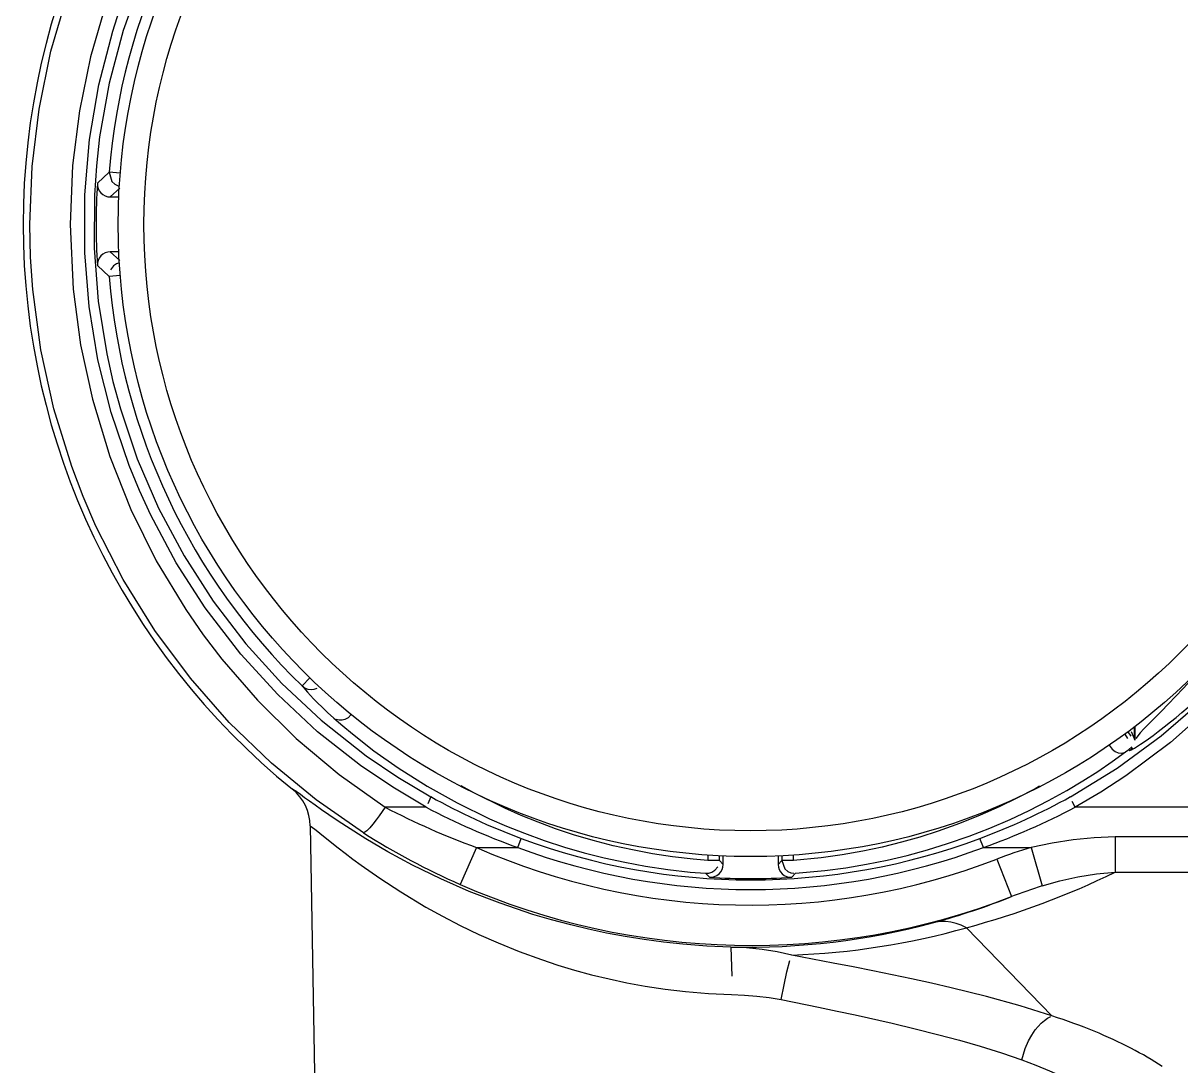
# Model space of a CAD drawing. Header units: millimetres. Extents: x 441156 to 441876, y 4514765 to 4515211.
# Drawn here: x 441489.4888 to 441489.6682, y 4515045.8204 to 4515045.9821 of the extents above; entities that cross this region are included whole.
import ezdxf

# ---------------------------------------------------------------- set-up
doc = ezdxf.new("R2010")
doc.units = ezdxf.units.MM
doc.layers.add('Terminale_sfiato', color=7, linetype='Continuous')

msp = doc.modelspace()

# ---------------------------------------------------------------- linework, layer by layer
at = {"layer": 'Terminale_sfiato', "color": 254, "linetype": 'Continuous'}
for p, q in [((441489.5020832781, 4515045.958948064), (441489.5002884796, 4515045.957244233)), ((441489.503822694, 4515045.958806627), (441489.5020832781, 4515045.958948064)), ((441489.5022842138, 4515045.955118734), (441489.5037429634, 4515045.956478356)), ((441489.5022842138, 4515045.955118734), (441489.5035927126, 4515045.955118734)), ((441489.5037429634, 4515045.945250079), (441489.5022842138, 4515045.946609701)), ((441489.5035927126, 4515045.946609701), (441489.5022842138, 4515045.946609701)), ((441489.5002884796, 4515045.944484202), (441489.5020832781, 4515045.942780372)), ((441489.503822694, 4515045.942921808), (441489.5020832781, 4515045.942780372)), ((441489.5332206546, 4515045.880565657), (441489.5320047494, 4515045.8793138)), ((441489.6609591098, 4515045.871099398), (441489.6609591098, 4515045.872962664)), ((441489.6610587682, 4515045.87303883), (441489.6610587682, 4515045.870929617)), ((441489.6610587682, 4515045.870929617), (441489.6609591098, 4515045.871099398)), ((441489.6596083868, 4515045.869088801), (441489.6601279265, 4515045.869445514)), ((441489.6601279265, 4515045.869445514), (441489.6602273002, 4515045.869277334)), ((441489.5512051327, 4515045.860531724), (441489.5448630988, 4515045.860531724)), ((441489.7795003175, 4515045.860531724), (441489.6517955023, 4515045.860531724)), ((441489.5332714806, 4515045.857619256), (441489.5340003175, 4515045.815864217)), ((441489.6922559945, 4515045.855909231), (441489.6579998803, 4515045.855909231)), ((441489.6579998803, 4515045.855909231), (441489.6579998803, 4515045.850455188)), ((441489.5590091589, 4515045.854273122), (441489.5564925811, 4515045.848552425)), ((441489.5590091589, 4515045.854273122), (441489.5654338136, 4515045.854273122)), ((441489.5654338136, 4515045.854273122), (441489.5659584394, 4515045.855678142)), ((441489.6375668214, 4515045.854273122), (441489.6370421957, 4515045.855678142)), ((441489.6375668214, 4515045.854273122), (441489.6449543486, 4515045.854273122)), ((441489.6449543486, 4515045.854273122), (441489.6466691243, 4515045.848314199)), ((441489.5948603352, 4515045.853089422), (441489.5948603352, 4515045.852270451)), ((441489.5966632903, 4515045.852270451), (441489.5948603352, 4515045.852270451)), ((441489.5966632903, 4515045.852270451), (441489.5966632903, 4515045.852983662)), ((441489.5972458005, 4515045.851648114), (441489.5966632903, 4515045.852270451)), ((441489.5972458005, 4515045.851648114), (441489.5972458005, 4515045.852956613)), ((441489.6057548344, 4515045.852956613), (441489.6057548344, 4515045.851648114)), ((441489.6063373446, 4515045.852270451), (441489.6057548344, 4515045.851648114)), ((441489.6063373446, 4515045.852983662), (441489.6063373446, 4515045.852270451)), ((441489.6081402998, 4515045.852270451), (441489.6063373446, 4515045.852270451)), ((441489.6081402998, 4515045.852270451), (441489.6081402998, 4515045.853089422)), ((441489.6396610413, 4515045.852481813), (441489.641921145, 4515045.846655025)), ((441489.6579998803, 4515045.850455188), (441489.6922559945, 4515045.850455188)), ((441489.5945252636, 4515045.850275546), (441489.5951203015, 4515045.84965238)), ((441489.6078803334, 4515045.84965238), (441489.6084753714, 4515045.850275546)), ((441489.6481997188, 4515045.828174403), (441489.6349467455, 4515045.841844967))]:
    msp.add_line(p, q, dxfattribs=at)
for points in [[(441489.5071055547, 4515045.98885474, 0), (441489.5042749209, 4515045.980917006, 0), (441489.502111052, 4515045.972762185, 0), (441489.5006316671, 4515045.964447819, 0), (441489.5001235976, 4515045.959929639, 0), (441489.4998185008, 4515045.955392188, 0), (441489.4997840939, 4515045.947185392, 0), (441489.5004203713, 4515045.938946855, 0), (441489.5017189918, 4515045.930820162, 0), (441489.5026860908, 4515045.926512546, 0), (441489.5038390505, 4515045.922253309, 0), (441489.5064507392, 4515045.914535795, 0), (441489.5097666204, 4515045.906864014, 0), (441489.5137030072, 4515045.899486015, 0), (441489.5182182689, 4515045.892474463, 0), (441489.5232866429, 4515045.885868877, 0), (441489.5288760889, 4515045.879703187, 0), (441489.5349506071, 4515045.874015753, 0), (441489.5419412133, 4515045.868502336, 0), (441489.5468450078, 4515045.86518384, 0), (441489.551936644, 4515045.862153931, 0)], [(441489.651063991, 4515045.862153931, 0), (441489.6582904953, 4515045.866577461, 0), (441489.6651184475, 4515045.871582145, 0), (441489.6715036042, 4515045.877134232, 0), (441489.6747301676, 4515045.880323958, 0), (441489.6778114525, 4515045.883654631, 0), (441489.6831497673, 4515045.890221962, 0), (441489.6879260184, 4515045.897215994, 0), (441489.6921066037, 4515045.904591339, 0), (441489.6940931555, 4515045.90868865, 0), (441489.6958950803, 4515045.912873696, 0), (441489.6987257141, 4515045.92081143, 0), (441489.7008895829, 4515045.92896625, 0), (441489.7023689679, 4515045.937280617, 0), (441489.7028770374, 4515045.941798797, 0), (441489.7031821342, 4515045.946336247, 0), (441489.7032165412, 4515045.954543044, 0), (441489.7025802637, 4515045.96278158, 0), (441489.7012816431, 4515045.970908273, 0), (441489.7003145443, 4515045.97521589, 0), (441489.6991615845, 4515045.979475127, 0), (441489.6965498957, 4515045.98719264, 0)], [(441489.6978697784, 4515045.988060839, 0), (441489.7006008635, 4515045.979997703, 0), (441489.7026240121, 4515045.971901214, 0), (441489.7039965446, 4515045.963604138, 0), (441489.7046903212, 4515045.955247073, 0), (441489.7047829859, 4515045.9507502, 0), (441489.7046804209, 4515045.946253554, 0), (441489.7039408836, 4515045.937683011, 0), (441489.702493643, 4515045.929208318, 0), (441489.7003505844, 4515045.92089023, 0), (441489.6989151326, 4515045.916499456, 0), (441489.6972863979, 4515045.912179729, 0), (441489.6937297723, 4515045.904312812, 0), (441489.6895349814, 4515045.896778341, 0), (441489.6847322964, 4515045.889626358, 0), (441489.6819146662, 4515045.885961053, 0), (441489.6789369431, 4515045.882426293, 0), (441489.6729884142, 4515045.876218099, 0), (441489.6665439553, 4515045.870525548, 0), (441489.6596451491, 4515045.865386434, 0), (441489.6557755687, 4515045.862871989, 0), (441489.6517955023, 4515045.860531724, 0)], [(441489.5415084865, 4515045.856562451, 0), (441489.5341768569, 4515045.861660349, 0), (441489.5272788457, 4515045.867323571, 0), (441489.520716172, 4515045.873666091, 0), (441489.5146912748, 4515045.880523206, 0), (441489.5091884878, 4515045.887934413, 0), (441489.5042808982, 4515045.895836001, 0), (441489.5000561627, 4515045.904097989, 0), (441489.4980755657, 4515045.908668566, 0), (441489.4962992762, 4515045.913325612, 0), (441489.4935272905, 4515045.922280609, 0), (441489.4915130034, 4515045.931445383, 0), (441489.4902729982, 4515045.940753627, 0), (441489.4899298957, 4515045.94580347, 0), (441489.4898153475, 4515045.950864218, 0), (441489.4901755566, 4515045.959828126, 0), (441489.4912508664, 4515045.968731537, 0), (441489.4930878705, 4515045.977726707, 0), (441489.4956521711, 4515045.986533481, 0)], [(441489.5015746955, 4515045.985030845, 0), (441489.4992125642, 4515045.97683394, 0), (441489.4974993444, 4515045.968468538, 0), (441489.4964484131, 4515045.959987841, 0), (441489.4960651096, 4515045.950864218, 0), (441489.4960741983, 4515045.94945806, 0), (441489.4965284832, 4515045.940834725, 0), (441489.4976749861, 4515045.932220898, 0), (441489.4994973346, 4515045.923761317, 0), (441489.5021855272, 4515045.914906975, 0), (441489.505463788, 4515045.906663961, 0), (441489.5094024168, 4515045.898728079, 0), (441489.5139748077, 4515045.891151892, 0), (441489.5166766292, 4515045.887256083, 0), (441489.5195470363, 4515045.883485249, 0), (441489.5250639009, 4515045.877098434, 0), (441489.5310677085, 4515045.871169308, 0), (441489.537720307, 4515045.865585202, 0), (441489.5448630988, 4515045.860531724, 0)], [(441489.5512051327, 4515045.860531724, 0), (441489.5460380253, 4515045.863617444, 0), (441489.541062379, 4515045.866996496, 0), (441489.5344122532, 4515045.872229386, 0), (441489.5282150539, 4515045.877987306, 0), (441489.5225084467, 4515045.884232382, 0), (441489.516990248, 4515045.891407517, 0), (441489.5124800741, 4515045.898421942, 0), (441489.5085450201, 4515045.905783752, 0), (441489.5067804854, 4515045.90963102, 0), (441489.5051866089, 4515045.913516492, 0), (441489.5023997715, 4515045.921730733, 0), (441489.5003713717, 4515045.929855501, 0), (441489.4990040904, 4515045.938124297, 0), (441489.4983103137, 4515045.946481363, 0), (441489.4982176491, 4515045.950978235, 0), (441489.4983202141, 4515045.955474881, 0), (441489.4990597514, 4515045.964045424, 0), (441489.500506992, 4515045.972520118, 0), (441489.5026500506, 4515045.980838206, 0), (441489.5040855024, 4515045.985228979, 0)], [(441489.5020832781, 4515045.958948064, 0), (441489.5020788594, 4515045.958878405, 0), (441489.5020768743, 4515045.958808635, 0), (441489.5020773254, 4515045.958738838, 0), (441489.5020802121, 4515045.958669098, 0), (441489.5020855307, 4515045.9585995, 0), (441489.502093275, 4515045.958530129, 0), (441489.5021034353, 4515045.95846107, 0), (441489.5021159995, 4515045.958392408, 0), (441489.502130952, 4515045.958324224, 0), (441489.5021482749, 4515045.958256603, 0), (441489.5021679467, 4515045.958189627, 0), (441489.5021899438, 4515045.958123378, 0), (441489.5022142392, 4515045.958057936, 0), (441489.5022408033, 4515045.957993382, 0), (441489.5022696039, 4515045.957929792, 0), (441489.5023006057, 4515045.957867246, 0), (441489.5023337711, 4515045.957805819, 0), (441489.5023690596, 4515045.957745587, 0), (441489.5024064282, 4515045.957686622, 0), (441489.5024458314, 4515045.957628996, 0), (441489.5024872212, 4515045.957572781, 0), (441489.5025305471, 4515045.957518042, 0), (441489.5025757565, 4515045.95746485, 0), (441489.5026227941, 4515045.957413266, 0), (441489.5026716028, 4515045.957363355, 0), (441489.5027221229, 4515045.957315178, 0), (441489.502774293, 4515045.957268792, 0), (441489.5028280495, 4515045.957224254, 0), (441489.502883327, 4515045.95718162, 0), (441489.502940058, 4515045.95714094, 0), (441489.5029981735, 4515045.957102265, 0), (441489.5030576026, 4515045.957065641, 0), (441489.503118273, 4515045.957031112, 0), (441489.5031801107, 4515045.956998723, 0), (441489.5032430403, 4515045.95696851, 0), (441489.5033069853, 4515045.956940511, 0), (441489.5033718677, 4515045.956914762, 0), (441489.5034376084, 4515045.956891292, 0), (441489.5035041274, 4515045.95687013, 0), (441489.5035713437, 4515045.956851303, 0), (441489.5036391753, 4515045.956834832, 0), (441489.5036818115, 4515045.956825752, 0)], [(441489.5036818115, 4515045.944902684, 0), (441489.5036136375, 4515045.944887696, 0), (441489.5035460274, 4515045.944870338, 0), (441489.5034790634, 4515045.944850631, 0), (441489.5034128272, 4515045.9448286, 0), (441489.5033473994, 4515045.94480427, 0), (441489.5032828598, 4515045.944777672, 0), (441489.503219287, 4515045.944748838, 0), (441489.5031567584, 4515045.944717804, 0), (441489.5030953503, 4515045.944684606, 0), (441489.5030351375, 4515045.944649286, 0), (441489.5029761932, 4515045.944611886, 0), (441489.5029185894, 4515045.944572452, 0), (441489.5028623962, 4515045.944531033, 0), (441489.502807682, 4515045.944487677, 0), (441489.5027545136, 4515045.94444244, 0), (441489.5027029557, 4515045.944395375, 0), (441489.5026530711, 4515045.944346539, 0), (441489.5026049207, 4515045.944295993, 0), (441489.502558563, 4515045.944243797, 0), (441489.5025140545, 4515045.944190017, 0), (441489.5024714495, 4515045.944134716, 0), (441489.5024307999, 4515045.944077962, 0), (441489.5023921552, 4515045.944019825, 0), (441489.5023555625, 4515045.943960376, 0), (441489.5023210663, 4515045.943899686, 0), (441489.5022887088, 4515045.943837831, 0), (441489.5022585292, 4515045.943774884, 0), (441489.5022305645, 4515045.943710923, 0), (441489.5022048486, 4515045.943646026, 0), (441489.5021814129, 4515045.943580271, 0), (441489.5021602859, 4515045.943513739, 0), (441489.5021414935, 4515045.943446511, 0), (441489.5021250584, 4515045.94337867, 0), (441489.5021110007, 4515045.943310296, 0), (441489.5020993376, 4515045.943241475, 0), (441489.5020900831, 4515045.943172289, 0), (441489.5020832487, 4515045.943102824, 0), (441489.5020788427, 4515045.943033163, 0), (441489.5020768704, 4515045.942963391, 0), (441489.5020773342, 4515045.942893594, 0), (441489.5020802335, 4515045.942823855, 0), (441489.5020832781, 4515045.942780372, 0)], [(441489.6710572452, 4515045.881694394, 0), (441489.6704058342, 4515045.880959746, 0), (441489.6697688735, 4515045.880253305, 0), (441489.6685343008, 4515045.878915027, 0), (441489.6673489371, 4515045.877664329, 0), (441489.666242029, 4515045.876521721, 0), (441489.6651058699, 4515045.875368009, 0), (441489.664091325, 4515045.874346511, 0), (441489.6631976864, 4515045.873443971, 0), (441489.6624477225, 4515045.872672034, 0), (441489.6618783156, 4515045.87206122, 0), (441489.6614509826, 4515045.871565511, 0), (441489.6611718138, 4515045.871183947, 0), (441489.6610587682, 4515045.870929617, 0)], [(441489.5320047494, 4515045.8793138, 0), (441489.532330327, 4515045.878908381, 0), (441489.5328244573, 4515045.878347239, 0), (441489.5332565762, 4515045.877881602, 0), (441489.5337758093, 4515045.877341921, 0), (441489.5343918493, 4515045.876722638, 0), (441489.5351001705, 4515045.876033303, 0), (441489.5359567715, 4515045.875226903, 0), (441489.536937287, 4515045.87433579, 0)], [(441489.5320047494, 4515045.8793138, 0), (441489.5320554769, 4515045.879266406, 0), (441489.53210784, 4515045.879220819, 0), (441489.5321617749, 4515045.879177093, 0), (441489.5322172161, 4515045.87913528, 0), (441489.5322740958, 4515045.879095432, 0), (441489.5323323448, 4515045.879057598, 0), (441489.5323918922, 4515045.879021824, 0), (441489.5324526653, 4515045.878988154, 0), (441489.5325145902, 4515045.878956628, 0), (441489.5325775914, 4515045.878927285, 0), (441489.5326415921, 4515045.87890016, 0), (441489.5327065145, 4515045.878875286, 0), (441489.5327722792, 4515045.878852695, 0), (441489.5328388063, 4515045.878832414, 0), (441489.5329060147, 4515045.878814466, 0), (441489.5329738225, 4515045.878798874, 0), (441489.5330421471, 4515045.878785658, 0), (441489.5331109053, 4515045.878774832, 0), (441489.5331800132, 4515045.878766411, 0), (441489.5332493868, 4515045.878760404, 0), (441489.5333189413, 4515045.878756819, 0), (441489.5333885922, 4515045.878755661, 0), (441489.5334582546, 4515045.87875693, 0), (441489.5335278435, 4515045.878760626, 0), (441489.5335972743, 4515045.878766742, 0), (441489.5336664623, 4515045.878775273, 0), (441489.5337353232, 4515045.878786208, 0), (441489.5338037731, 4515045.878799533, 0), (441489.5338717286, 4515045.878815233, 0), (441489.533939107, 4515045.878833286, 0), (441489.5340058261, 4515045.878853674, 0), (441489.5340718047, 4515045.87887637, 0), (441489.5341369623, 4515045.878901347, 0), (441489.5342012197, 4515045.878928573, 0), (441489.5342644984, 4515045.878958017, 0), (441489.5343267214, 4515045.878989642, 0), (441489.534387813, 4515045.879023409, 0), (441489.5344476986, 4515045.879059277, 0), (441489.5345063053, 4515045.879097204, 0), (441489.5345635617, 4515045.879137142, 0), (441489.5346193981, 4515045.879179043, 0), (441489.5346509925, 4515045.879204133, 0)], [(441489.6604379174, 4515045.869348909, 0), (441489.6604458163, 4515045.869352963, 0), (441489.6606860327, 4515045.869486084, 0), (441489.6610023793, 4515045.869676921, 0), (441489.6614219644, 4515045.869943829, 0), (441489.661925444, 4515045.87027732, 0), (441489.6624995085, 4515045.870670471, 0), (441489.6631499586, 4515045.871129608, 0), (441489.6638804281, 4515045.87166042, 0), (441489.6646705743, 4515045.872251296, 0), (441489.6655835834, 4515045.872954629, 0), (441489.6665684434, 4515045.873737445, 0), (441489.6674343737, 4515045.874446262, 0), (441489.6683434593, 4515045.875211174, 0), (441489.6692928211, 4515045.876032998, 0), (441489.6702786754, 4515045.876911785, 0), (441489.6713544345, 4515045.877901048, 0), (441489.6724618181, 4515045.878953513, 0)], [(441489.5396200888, 4515045.874871868, 0), (441489.5395771237, 4515045.874816917, 0), (441489.5395325134, 4515045.874763242, 0), (441489.5394863121, 4515045.874710909, 0), (441489.5394385763, 4515045.874659982, 0), (441489.5393893641, 4515045.87461052, 0), (441489.5393387353, 4515045.874562587, 0), (441489.5392867518, 4515045.874516239, 0), (441489.5392334768, 4515045.874471534, 0), (441489.5391789753, 4515045.874428526, 0), (441489.5391233136, 4515045.874387266, 0), (441489.5390665596, 4515045.874347806, 0), (441489.5390087824, 4515045.874310194, 0), (441489.5389500523, 4515045.874274475, 0), (441489.5388904411, 4515045.874240693, 0), (441489.5388300212, 4515045.874208888, 0), (441489.5387688663, 4515045.874179101, 0), (441489.538707051, 4515045.874151367, 0), (441489.5386446504, 4515045.874125719, 0), (441489.5385817407, 4515045.874102189, 0), (441489.5385183985, 4515045.874080807, 0), (441489.5384547009, 4515045.874061598, 0), (441489.5383907256, 4515045.874044583, 0), (441489.5383265505, 4515045.874029786, 0), (441489.5382622538, 4515045.874017225, 0), (441489.5381979138, 4515045.874006914, 0), (441489.5381336091, 4515045.873998865, 0), (441489.5380694176, 4515045.873993089, 0), (441489.538005418, 4515045.873989592, 0), (441489.5379416879, 4515045.873988381, 0), (441489.5378783052, 4515045.873989454, 0), (441489.5378153469, 4515045.873992811, 0), (441489.5377528899, 4515045.873998448, 0), (441489.5376910102, 4515045.874006358, 0), (441489.5376297832, 4515045.874016532, 0), (441489.5375692835, 4515045.874028957, 0), (441489.5375095848, 4515045.874043618, 0), (441489.5374507599, 4515045.874060498, 0), (441489.5373928804, 4515045.874079574, 0), (441489.5373360168, 4515045.874100825, 0), (441489.5372802383, 4515045.874124224, 0), (441489.5372256131, 4515045.874149743, 0), (441489.5371722077, 4515045.874177352, 0), (441489.537120087, 4515045.874207015, 0), (441489.5370693145, 4515045.874238697, 0), (441489.5370199523, 4515045.87427236, 0), (441489.5369720602, 4515045.874307962, 0), (441489.536937287, 4515045.87433579, 0)], [(441489.536937287, 4515045.87433579, 0), (441489.538315549, 4515045.87313092, 0), (441489.539810017, 4515045.871879337, 0), (441489.5431339273, 4515045.869280793, 0), (441489.5431616485, 4515045.869260124, 0), (441489.546887972, 4515045.866620472, 0), (441489.551387082, 4515045.863771455, 0), (441489.5560177952, 4515045.861184885, 0), (441489.5610421381, 4515045.858737292, 0), (441489.5636971096, 4515045.857584006, 0), (441489.5664435189, 4515045.856487457, 0), (441489.5695107816, 4515045.855374513, 0), (441489.5726760405, 4515045.854344973, 0), (441489.5757047958, 4515045.853469436, 0), (441489.578807551, 4515045.852680239, 0), (441489.5819998175, 4515045.851979348, 0), (441489.5852092578, 4515045.851385696, 0), (441489.5886483631, 4515045.850870833, 0), (441489.5921329824, 4515045.850474838, 0), (441489.5945252636, 4515045.850275546, 0)], [(441489.65995454, 4515045.872206072, 0), (441489.6600008525, 4515045.872154425, 0), (441489.6600458963, 4515045.872101455, 0), (441489.6600896164, 4515045.872047226, 0), (441489.6601319595, 4515045.871991805, 0), (441489.660172874, 4515045.871935258, 0), (441489.6602123101, 4515045.871877655, 0), (441489.6602502197, 4515045.871819066, 0), (441489.6602865568, 4515045.871759562, 0), (441489.6603212769, 4515045.871699216, 0), (441489.6603543377, 4515045.871638102, 0), (441489.6603856991, 4515045.871576292, 0), (441489.6604153228, 4515045.871513864, 0), (441489.6604431726, 4515045.871450894, 0), (441489.6604692147, 4515045.871387457, 0), (441489.6604934174, 4515045.87132363, 0), (441489.6605157511, 4515045.871259494, 0), (441489.6605361887, 4515045.871195124, 0), (441489.6605547052, 4515045.8711306, 0), (441489.6605712781, 4515045.871065998, 0), (441489.6605858871, 4515045.871001401, 0), (441489.6605985146, 4515045.870936885, 0), (441489.6606091451, 4515045.870872529, 0), (441489.6606177657, 4515045.870808411, 0), (441489.6606243657, 4515045.87074461, 0), (441489.6606289374, 4515045.870681204, 0), (441489.6606314749, 4515045.870618269, 0), (441489.6606319753, 4515045.870555882, 0), (441489.660630438, 4515045.87049412, 0), (441489.6606268648, 4515045.870433057, 0), (441489.6606212599, 4515045.870372768, 0), (441489.6606136305, 4515045.870313326, 0), (441489.6606039856, 4515045.870254803, 0), (441489.6605923371, 4515045.870197273, 0), (441489.6605786991, 4515045.870140803, 0), (441489.6605630882, 4515045.870085464, 0), (441489.6605455236, 4515045.870031321, 0), (441489.6605260264, 4515045.869978443, 0), (441489.6605046206, 4515045.869926891, 0), (441489.6604813323, 4515045.869876731, 0), (441489.6604561897, 4515045.869828022, 0), (441489.6604292235, 4515045.869780825, 0), (441489.6604004665, 4515045.869735195, 0), (441489.6603699539, 4515045.86969119, 0), (441489.6603377227, 4515045.869648864, 0), (441489.6603038124, 4515045.869608265, 0), (441489.660268264, 4515045.869569447, 0), (441489.660231121, 4515045.869532454, 0), (441489.6601924287, 4515045.869497332, 0), (441489.6601522341, 4515045.869464124, 0), (441489.6601279265, 4515045.869445514, 0)], [(441489.6609591098, 4515045.871099398, 0), (441489.6609566734, 4515045.871161601, 0), (441489.6609518038, 4515045.871223689, 0), (441489.6609445067, 4515045.871285588, 0), (441489.6609347911, 4515045.871347223, 0), (441489.6609226688, 4515045.871408518, 0), (441489.6609081545, 4515045.871469399, 0), (441489.660891266, 4515045.871529791, 0), (441489.6608720239, 4515045.87158962, 0), (441489.6608504516, 4515045.871648815, 0), (441489.6608265752, 4515045.871707302, 0), (441489.6608004241, 4515045.871765009, 0), (441489.66077203, 4515045.871821869, 0), (441489.6607414274, 4515045.87187781, 0), (441489.6607086538, 4515045.871932765, 0), (441489.660673749, 4515045.871986668, 0), (441489.6606367555, 4515045.87203945, 0), (441489.6605977185, 4515045.87209105, 0), (441489.6605566854, 4515045.872141404, 0), (441489.6605137063, 4515045.872190449, 0), (441489.6604688335, 4515045.872238128, 0), (441489.6604221218, 4515045.872284383, 0), (441489.660373628, 4515045.872329155, 0), (441489.6603234111, 4515045.872372391, 0), (441489.6602715324, 4515045.872414038, 0), (441489.6602526496, 4515045.87242849, 0)], [(441489.6570438275, 4515045.870124398, 0), (441489.657077961, 4515045.870063961, 0), (441489.6571137661, 4515045.870004321, 0), (441489.6571511994, 4515045.869945552, 0), (441489.6571902151, 4515045.869887725, 0), (441489.6572307658, 4515045.869830912, 0), (441489.6572728021, 4515045.86977518, 0), (441489.6573162727, 4515045.869720597, 0), (441489.6573611248, 4515045.869667231, 0), (441489.6574073035, 4515045.869615146, 0), (441489.6574547527, 4515045.869564406, 0), (441489.6575034145, 4515045.869515073, 0), (441489.6575532298, 4515045.869467205, 0), (441489.6576041378, 4515045.869420863, 0), (441489.6576560764, 4515045.869376102, 0), (441489.6577089824, 4515045.869332978, 0), (441489.6577627913, 4515045.869291541, 0), (441489.6578174375, 4515045.869251844, 0), (441489.6578728546, 4515045.869213934, 0), (441489.6579289749, 4515045.869177858, 0), (441489.6579857302, 4515045.869143659, 0), (441489.6580430511, 4515045.86911138, 0), (441489.6581008681, 4515045.869081059, 0), (441489.6581591105, 4515045.869052732, 0), (441489.6582177073, 4515045.869026436, 0), (441489.6582765873, 4515045.869002203, 0), (441489.6583356787, 4515045.86898006, 0), (441489.6583949095, 4515045.868960037, 0), (441489.6584542075, 4515045.868942156, 0), (441489.6585135005, 4515045.868926439, 0), (441489.6585727162, 4515045.868912906, 0), (441489.6586317826, 4515045.868901574, 0), (441489.6586906275, 4515045.868892456, 0), (441489.6587491795, 4515045.868885563, 0), (441489.658807367, 4515045.868880903, 0), (441489.6588651192, 4515045.868878484, 0), (441489.6589223658, 4515045.868878306, 0), (441489.658979037, 4515045.868880371, 0), (441489.6590350638, 4515045.868884675, 0), (441489.6590903778, 4515045.868891214, 0), (441489.6591449117, 4515045.86889998, 0), (441489.6591985992, 4515045.868910962, 0), (441489.6592513747, 4515045.868924147, 0), (441489.6593031739, 4515045.868939518, 0), (441489.6593539338, 4515045.868957057, 0), (441489.6594035925, 4515045.868976742, 0), (441489.6594520895, 4515045.86899855, 0), (441489.6594993657, 4515045.869022454, 0), (441489.6595453635, 4515045.869048425, 0), (441489.6595900269, 4515045.869076431, 0), (441489.6596083868, 4515045.869088801, 0)], [(441489.6594668985, 4515045.87184602, 0), (441489.6595127016, 4515045.871793875, 0), (441489.6595572101, 4515045.871740418, 0), (441489.6596003697, 4515045.871685718, 0), (441489.6596421278, 4515045.87162984, 0), (441489.6596824337, 4515045.871572852, 0), (441489.6597212381, 4515045.871514823, 0), (441489.6597584938, 4515045.871455825, 0), (441489.6597941555, 4515045.871395929, 0), (441489.6598281795, 4515045.871335207, 0), (441489.6598605246, 4515045.871273736, 0), (441489.6598911514, 4515045.871211587, 0), (441489.6599200224, 4515045.87114884, 0), (441489.6599471024, 4515045.871085567, 0), (441489.6599723587, 4515045.871021848, 0), (441489.6599957602, 4515045.87095776, 0), (441489.6600172787, 4515045.870893381, 0), (441489.6600368877, 4515045.87082879, 0), (441489.6600545635, 4515045.870764064, 0), (441489.6600702844, 4515045.870699283, 0), (441489.6600840315, 4515045.870634526, 0), (441489.6600957878, 4515045.870569872, 0), (441489.660105539, 4515045.870505399, 0), (441489.6601132734, 4515045.870441187, 0), (441489.6601189814, 4515045.870377312, 0), (441489.6601226561, 4515045.870313855, 0), (441489.6601242931, 4515045.87025089, 0), (441489.6601238903, 4515045.870188496, 0), (441489.6601214483, 4515045.870126748, 0), (441489.66011697, 4515045.870065721, 0), (441489.6601104608, 4515045.870005489, 0), (441489.6601019287, 4515045.869946128, 0), (441489.6600913841, 4515045.869887707, 0), (441489.6600788398, 4515045.869830299, 0), (441489.6600643112, 4515045.869773975, 0), (441489.6600478158, 4515045.8697188, 0), (441489.6600293739, 4515045.869664845, 0), (441489.6600090079, 4515045.869612173, 0), (441489.6599867426, 4515045.86956085, 0), (441489.6599626051, 4515045.869510938, 0), (441489.6599366248, 4515045.869462498, 0), (441489.6599088334, 4515045.869415588, 0), (441489.6598792648, 4515045.869370266, 0), (441489.6598479549, 4515045.869326587, 0), (441489.659814942, 4515045.869284605, 0), (441489.6597802662, 4515045.869244369, 0), (441489.6597439697, 4515045.86920593, 0), (441489.6597060969, 4515045.869169335, 0), (441489.6596666938, 4515045.869134627, 0), (441489.6596258085, 4515045.86910185, 0), (441489.6596083868, 4515045.869088801, 0)], [(441489.6601279265, 4515045.869445514, 0), (441489.6601838585, 4515045.869487287, 0), (441489.6602382988, 4515045.869530985, 0), (441489.6602911809, 4515045.869576558, 0), (441489.6603424405, 4515045.869623946, 0), (441489.6603920151, 4515045.869673096, 0), (441489.6604398442, 4515045.869723944, 0), (441489.6604858697, 4515045.869776431, 0), (441489.6605300354, 4515045.869830491, 0), (441489.6605722876, 4515045.869886059, 0), (441489.6606125748, 4515045.869943068, 0), (441489.6606508478, 4515045.870001448, 0), (441489.66068706, 4515045.870061127, 0), (441489.6607211675, 4515045.870122034, 0), (441489.6607531284, 4515045.870184094, 0), (441489.660782904, 4515045.870247231, 0), (441489.660810458, 4515045.870311367, 0), (441489.6608357567, 4515045.870376427, 0), (441489.6608587695, 4515045.870442329, 0), (441489.6608794681, 4515045.870508994, 0), (441489.6608978275, 4515045.87057634, 0), (441489.6609138252, 4515045.870644285, 0), (441489.6609274418, 4515045.870712747, 0), (441489.6609386606, 4515045.870781642, 0), (441489.660947468, 4515045.870850887, 0), (441489.6609538533, 4515045.870920396, 0), (441489.6609578086, 4515045.870990085, 0), (441489.6609593292, 4515045.87105987, 0), (441489.6609591098, 4515045.871099398, 0)], [(441489.6602273002, 4515045.869277334, 0), (441489.6602832385, 4515045.869319098, 0), (441489.6603376852, 4515045.869362789, 0), (441489.6603905741, 4515045.869408354, 0), (441489.6604418408, 4515045.869455736, 0), (441489.6604914229, 4515045.869504878, 0), (441489.6605392598, 4515045.869555721, 0), (441489.6605852933, 4515045.869608201, 0), (441489.6606294674, 4515045.869662256, 0), (441489.6606717282, 4515045.869717819, 0), (441489.6607120243, 4515045.869774822, 0), (441489.6607503064, 4515045.869833197, 0), (441489.660786528, 4515045.869892873, 0), (441489.660820645, 4515045.869953775, 0), (441489.6608526158, 4515045.870015831, 0), (441489.6608824015, 4515045.870078963, 0), (441489.6609099657, 4515045.870143098, 0), (441489.6609352749, 4515045.870208154, 0), (441489.6609582982, 4515045.870274054, 0), (441489.6609790076, 4515045.870340716, 0), (441489.6609973779, 4515045.870408061, 0), (441489.6610133866, 4515045.870476005, 0), (441489.6610270143, 4515045.870544466, 0), (441489.6610382444, 4515045.870613361, 0), (441489.6610470631, 4515045.870682605, 0), (441489.6610534598, 4515045.870752115, 0), (441489.6610574267, 4515045.870821805, 0), (441489.6610589588, 4515045.870891591, 0), (441489.6610587682, 4515045.870929617, 0)], [(441489.6084753714, 4515045.850275546, 0), (441489.6129927307, 4515045.850701308, 0), (441489.6162558071, 4515045.851140469, 0), (441489.6194729716, 4515045.851682997, 0), (441489.6226591347, 4515045.852329555, 0), (441489.6257346671, 4515045.853058862, 0), (441489.6289092925, 4515045.853922748, 0), (441489.6320012108, 4515045.854875481, 0), (441489.6353529918, 4515045.856036781, 0), (441489.638587406, 4515045.857288755, 0), (441489.6417217233, 4515045.858630617, 0), (441489.644681193, 4515045.860019294, 0), (441489.6476655074, 4515045.861545574, 0), (441489.650502872, 4515045.863120463, 0), (441489.652964156, 4515045.864590304, 0), (441489.6552981102, 4515045.86607842, 0), (441489.657520338, 4515045.867586127, 0), (441489.6596083868, 4515045.869088801, 0)], [(441489.6602273002, 4515045.869277334, 0), (441489.6602920887, 4515045.869282923, 0), (441489.6604379174, 4515045.869348909, 0)], [(441489.5948603352, 4515045.852270451, 0), (441489.5925829843, 4515045.852465885, 0), (441489.5894147939, 4515045.852834109, 0), (441489.5862874215, 4515045.853308511, 0), (441489.5831851386, 4515045.853889882, 0), (441489.5801927073, 4515045.854557105, 0), (441489.5770868869, 4515045.855362711, 0), (441489.5740612625, 4515045.856261051, 0), (441489.5712671532, 4515045.857193341, 0), (441489.5685554277, 4515045.858195347, 0), (441489.5659303628, 4515045.859259867, 0), (441489.5633941716, 4515045.860379911, 0), (441489.5585983273, 4515045.862757604, 0), (441489.5566651506, 4515045.86381764, 0)], [(441489.6462815078, 4515045.863787214, 0), (441489.6455748187, 4515045.863393332, 0), (441489.6428737077, 4515045.861961606, 0), (441489.640026562, 4515045.860574385, 0), (441489.6370890758, 4515045.859267808, 0), (441489.633875591, 4515045.857976822, 0), (441489.6305353378, 4515045.856781278, 0), (441489.6277339687, 4515045.855889522, 0), (441489.6248581663, 4515045.855075776, 0), (441489.6218934175, 4515045.854341974, 0), (441489.6189045909, 4515045.853707627, 0), (441489.6156979378, 4515045.853142364, 0), (441489.6124406294, 4515045.852687969, 0), (441489.6081402998, 4515045.852270451, 0)], [(441489.5984422639, 4515045.838838245, 0), (441489.5947065846, 4515045.839000324, 0), (441489.590999175, 4515045.83928294, 0), (441489.587990495, 4515045.83960235, 0), (441489.5850183566, 4515045.839997596, 0), (441489.5820594573, 4515045.840470762, 0), (441489.5791516607, 4515045.841014006, 0), (441489.5792121982, 4515045.841001897, 0), (441489.5763903755, 4515045.841602831, 0), (441489.5736293388, 4515045.842263654, 0), (441489.570654633, 4515045.843057826, 0), (441489.5677646538, 4515045.843912573, 0), (441489.5626743947, 4515045.845623577, 0), (441489.557907847, 4515045.847472677, 0), (441489.5534797235, 4515045.849415122, 0), (441489.5491212573, 4515045.85154954, 0), (441489.5453013787, 4515045.853611497, 0), (441489.541879026, 4515045.855618374, 0), (441489.5388674997, 4515045.857514164, 0), (441489.5374360624, 4515045.858458798, 0), (441489.5361288949, 4515045.859345905, 0), (441489.5350216228, 4515045.860115241, 0), (441489.5340286146, 4515045.860818435, 0), (441489.5331486271, 4515045.861450928, 0), (441489.5323968349, 4515045.861996621, 0), (441489.5317439126, 4515045.862472058, 0), (441489.531225539, 4515045.862846958, 0)], [(441489.551936644, 4515045.862153931, 0), (441489.5519404699, 4515045.862149706, 0), (441489.5519434, 4515045.862143891, 0), (441489.5519454306, 4515045.862136493, 0), (441489.5519465592, 4515045.862127521, 0), (441489.5519467846, 4515045.862116986, 0), (441489.5519461063, 4515045.862104901, 0), (441489.5519445253, 4515045.862091281, 0), (441489.5519420435, 4515045.862076141, 0), (441489.5519386638, 4515045.862059501, 0), (441489.5519343905, 4515045.862041381, 0), (441489.5519292286, 4515045.862021804, 0), (441489.5519231846, 4515045.862000791, 0), (441489.5519162657, 4515045.861978371, 0), (441489.5519084805, 4515045.861954569, 0), (441489.5518998383, 4515045.861929415, 0), (441489.5518903497, 4515045.861902939, 0), (441489.5518800262, 4515045.861875175, 0), (441489.5518688806, 4515045.861846154, 0), (441489.5518569262, 4515045.861815913, 0), (441489.5518441778, 4515045.861784489, 0), (441489.5518306507, 4515045.86175192, 0), (441489.5518163616, 4515045.861718245, 0), (441489.5518013278, 4515045.861683507, 0), (441489.5517855675, 4515045.861647746, 0), (441489.5517691002, 4515045.861611006, 0), (441489.5517519457, 4515045.861573333, 0), (441489.5517341251, 4515045.861534772, 0), (441489.5517156599, 4515045.861495371, 0), (441489.5516965727, 4515045.861455177, 0), (441489.5516768868, 4515045.861414239, 0), (441489.5516566261, 4515045.861372606, 0), (441489.5516358154, 4515045.861330331, 0), (441489.5516144799, 4515045.861287463, 0), (441489.5515926456, 4515045.861244057, 0), (441489.5515703394, 4515045.861200164, 0), (441489.5515475881, 4515045.861155838, 0), (441489.5515244196, 4515045.861111132, 0), (441489.5515008621, 4515045.861066102, 0), (441489.5514769442, 4515045.861020803, 0), (441489.5514526953, 4515045.860975288, 0), (441489.5514281447, 4515045.860929614, 0), (441489.5514033224, 4515045.860883837, 0), (441489.5513782587, 4515045.860838012, 0), (441489.5513275292, 4515045.860746442, 0), (441489.5513019252, 4515045.860700808, 0), (441489.5512762034, 4515045.860655351, 0), (441489.5512503949, 4515045.860610124, 0), (441489.5512245313, 4515045.860565182, 0), (441489.5512051327, 4515045.860531724, 0)], [(441489.6517955023, 4515045.860531724, 0), (441489.651769618, 4515045.860576415, 0), (441489.6517437653, 4515045.860621434, 0), (441489.6517179756, 4515045.860666724, 0), (441489.6516922803, 4515045.860712231, 0), (441489.6516412983, 4515045.860803674, 0), (441489.6516160736, 4515045.860849499, 0), (441489.6515910675, 4515045.860895316, 0), (441489.6515663105, 4515045.860941073, 0), (441489.6515418327, 4515045.860986712, 0), (441489.651517664, 4515045.861032178, 0), (441489.6514938337, 4515045.861077416, 0), (441489.6514703711, 4515045.86112237, 0), (441489.6514473045, 4515045.861166985, 0), (441489.6514246622, 4515045.861211208, 0), (441489.6514024716, 4515045.861254984, 0), (441489.65138076, 4515045.86129826, 0), (441489.6513595536, 4515045.861340984, 0), (441489.6513388783, 4515045.861383103, 0), (441489.6513187594, 4515045.861424566, 0), (441489.6512992213, 4515045.861465322, 0), (441489.6512802879, 4515045.861505322, 0), (441489.6512619822, 4515045.861544518, 0), (441489.6512443264, 4515045.86158286, 0), (441489.6512273423, 4515045.861620303, 0), (441489.6512110503, 4515045.861656802, 0), (441489.6511954704, 4515045.86169231, 0), (441489.6511806215, 4515045.861726787, 0), (441489.6511665218, 4515045.861760188, 0), (441489.6511531883, 4515045.861792474, 0), (441489.6511406375, 4515045.861823604, 0), (441489.6511288845, 4515045.861853543, 0), (441489.6511179436, 4515045.861882253, 0), (441489.6511078283, 4515045.861909698, 0), (441489.6510985508, 4515045.861935845, 0), (441489.6510901225, 4515045.861960663, 0), (441489.6510825534, 4515045.861984121, 0), (441489.6510758531, 4515045.862006191, 0), (441489.6510700295, 4515045.862026846, 0), (441489.6510650898, 4515045.86204606, 0), (441489.65106104, 4515045.862063811, 0), (441489.651057885, 4515045.862080077, 0), (441489.6510556287, 4515045.862094837, 0), (441489.6510542738, 4515045.862108074, 0), (441489.651053822, 4515045.862119772, 0), (441489.6510542738, 4515045.862129916, 0), (441489.6510556287, 4515045.862138495, 0), (441489.651057885, 4515045.862145497, 0), (441489.65106104, 4515045.862150914, 0), (441489.651063991, 4515045.862153931, 0)], [(441489.5448630988, 4515045.860531724, 0), (441489.5447439784, 4515045.860353816, 0), (441489.5446250032, 4515045.860177714, 0), (441489.5445063181, 4515045.860003632, 0), (441489.5443880676, 4515045.859831781, 0), (441489.5442703959, 4515045.859662372, 0), (441489.5441534463, 4515045.859495611, 0), (441489.5440373613, 4515045.8593317, 0), (441489.5439222824, 4515045.85917084, 0), (441489.5438083497, 4515045.859013227, 0), (441489.543695702, 4515045.858859052, 0), (441489.5435844766, 4515045.858708504, 0), (441489.5434748091, 4515045.858561765, 0), (441489.5433668329, 4515045.858419016, 0), (441489.5432606798, 4515045.858280429, 0), (441489.5431564788, 4515045.858146174, 0), (441489.5430543572, 4515045.858016413, 0), (441489.5429544393, 4515045.857891305, 0), (441489.5428568468, 4515045.857771004, 0), (441489.5427616985, 4515045.857655654, 0), (441489.5426691105, 4515045.857545396, 0), (441489.5425791955, 4515045.857440365, 0), (441489.5424920631, 4515045.857340691, 0), (441489.5424078195, 4515045.857246491, 0), (441489.5423265672, 4515045.857157883, 0), (441489.5422484053, 4515045.857074974, 0), (441489.5421734291, 4515045.856997865, 0), (441489.5421017297, 4515045.856926651, 0), (441489.5420333947, 4515045.856861417, 0), (441489.5419685072, 4515045.856802243, 0), (441489.5419071463, 4515045.856749202, 0), (441489.5418493869, 4515045.856702358, 0), (441489.5417952991, 4515045.856661767, 0), (441489.541744949, 4515045.85662748, 0), (441489.5416983979, 4515045.856599539, 0), (441489.5416557025, 4515045.856577977, 0), (441489.5416169148, 4515045.85656282, 0), (441489.541582082, 4515045.856554088, 0), (441489.5415512467, 4515045.85655179, 0), (441489.5415244464, 4515045.856555929, 0), (441489.5415084865, 4515045.856562451, 0)], [(441489.5332714806, 4515045.857619256, 0), (441489.5333144301, 4515045.857610753, 0), (441489.5334445826, 4515045.857524103, 0), (441489.5336631575, 4515045.857358954, 0), (441489.5339692706, 4515045.857117046, 0), (441489.5344490672, 4515045.856730265, 0), (441489.5350508182, 4515045.856242301, 0), (441489.5357741386, 4515045.855657866, 0), (441489.5365983295, 4515045.854998524, 0), (441489.5375813895, 4515045.85422391, 0), (441489.5386814858, 4515045.853374068, 0), (441489.5398673728, 4515045.852479064, 0), (441489.5411585593, 4515045.851529978, 0), (441489.5440335445, 4515045.849511736, 0), (441489.5472841791, 4515045.847384384, 0), (441489.5511719471, 4515045.845046779, 0), (441489.5537511198, 4515045.843614923, 0), (441489.5564829609, 4515045.842197639, 0), (441489.5593733302, 4515045.840805602, 0), (441489.5623640203, 4515045.839477722, 0), (441489.5656502836, 4515045.83814619, 0), (441489.5690897516, 4515045.836891129, 0), (441489.5716116625, 4515045.836058452, 0), (441489.5742037232, 4515045.835278049, 0), (441489.5768524491, 4515045.834558094, 0), (441489.5795645512, 4515045.833900684, 0), (441489.5823238368, 4515045.833313362, 0), (441489.5851373964, 4515045.832797962, 0), (441489.5882494772, 4515045.832324816, 0), (441489.5914125207, 4515045.831947112, 0), (441489.5949672274, 4515045.831645639, 0), (441489.5985626598, 4515045.831472216, 0)], [(441489.6579998803, 4515045.855909231, 0), (441489.6547384973, 4515045.855797281, 0), (441489.6514771144, 4515045.855476128, 0), (441489.648204558, 4515045.854961696, 0), (441489.6449543486, 4515045.854273122, 0)], [(441489.5945252636, 4515045.850275546, 0), (441489.5945949691, 4515045.850271957, 0), (441489.5946647581, 4515045.850270802, 0), (441489.5947345457, 4515045.850272084, 0), (441489.594804247, 4515045.8502758, 0), (441489.5948737768, 4515045.850281946, 0), (441489.5949430506, 4515045.850290515, 0), (441489.5950119839, 4515045.850301497, 0), (441489.5950804927, 4515045.850314877, 0), (441489.5951484936, 4515045.85033064, 0), (441489.5952159037, 4515045.850348766, 0), (441489.5952826409, 4515045.850369233, 0), (441489.595348624, 4515045.850392017, 0), (441489.5954137724, 4515045.850417089, 0), (441489.5954780068, 4515045.850444419, 0), (441489.595541249, 4515045.850473975, 0), (441489.595603422, 4515045.850505718, 0), (441489.5956644499, 4515045.850539613, 0), (441489.5957242583, 4515045.850575615, 0), (441489.5957827746, 4515045.850613683, 0), (441489.5958399273, 4515045.850653769, 0), (441489.5958956468, 4515045.850695824, 0), (441489.5959498652, 4515045.850739799, 0), (441489.5960025166, 4515045.850785637, 0), (441489.5960535366, 4515045.850833286, 0), (441489.5961028633, 4515045.850882685, 0), (441489.5961504364, 4515045.850933774, 0), (441489.596196198, 4515045.850986493, 0), (441489.5962400924, 4515045.851040775, 0), (441489.596282066, 4515045.851096557, 0), (441489.5963220678, 4515045.851153767, 0), (441489.596360049, 4515045.851212339, 0), (441489.5963959633, 4515045.851272199, 0), (441489.596429767, 4515045.851333276, 0), (441489.596461419, 4515045.851395495, 0), (441489.5964908805, 4515045.85145878, 0), (441489.5965181158, 4515045.851523053, 0), (441489.5965430916, 4515045.851588237, 0), (441489.5965657775, 4515045.851654253, 0), (441489.5965861459, 4515045.851721019, 0), (441489.596604172, 4515045.851788455, 0), (441489.5966198338, 4515045.851856478, 0), (441489.5966331122, 4515045.851925004, 0), (441489.5966439911, 4515045.851993952, 0), (441489.5966524572, 4515045.852063237, 0), (441489.5966585001, 4515045.852132775, 0), (441489.5966621126, 4515045.85220248, 0), (441489.5966632903, 4515045.852270451, 0)], [(441489.5948603352, 4515045.852270451, 0), (441489.5948553148, 4515045.852200827, 0), (441489.5948500609, 4515045.852131287, 0), (441489.5948445798, 4515045.852061915, 0), (441489.5948388782, 4515045.851992799, 0), (441489.594832963, 4515045.851924021, 0), (441489.5948268415, 4515045.851855665, 0), (441489.5948205211, 4515045.851787813, 0), (441489.5948140095, 4515045.85172055, 0), (441489.5948073146, 4515045.851653958, 0), (441489.5948004447, 4515045.851588116, 0), (441489.594793408, 4515045.851523105, 0), (441489.5947862131, 4515045.851459005, 0), (441489.5947788689, 4515045.851395894, 0), (441489.5947713842, 4515045.851333848, 0), (441489.5947637682, 4515045.851272943, 0), (441489.5947560302, 4515045.851213254, 0), (441489.5947481795, 4515045.851154853, 0), (441489.5947402258, 4515045.85109781, 0), (441489.5947321787, 4515045.851042197, 0), (441489.594724048, 4515045.85098808, 0), (441489.5947158437, 4515045.850935525, 0), (441489.5947075758, 4515045.850884597, 0), (441489.5946992543, 4515045.850835357, 0), (441489.5946908893, 4515045.850787865, 0), (441489.594682491, 4515045.85074218, 0), (441489.5946740698, 4515045.850698357, 0), (441489.5946656358, 4515045.85065645, 0), (441489.5946571993, 4515045.850616508, 0), (441489.5946487706, 4515045.850578582, 0), (441489.5946403599, 4515045.850542717, 0), (441489.5946319776, 4515045.850508956, 0), (441489.5946236337, 4515045.850477342, 0), (441489.5946153386, 4515045.850447914, 0), (441489.5946071023, 4515045.850420705, 0), (441489.5945989348, 4515045.850395749, 0), (441489.594590846, 4515045.850373078, 0), (441489.5945828459, 4515045.850352718, 0), (441489.5945749442, 4515045.850334696, 0), (441489.5945671505, 4515045.850319031, 0), (441489.5945594743, 4515045.850305744, 0), (441489.5945519249, 4515045.850294851, 0), (441489.5945445116, 4515045.850286365, 0), (441489.5945372434, 4515045.850280295, 0), (441489.5945301291, 4515045.850276651, 0), (441489.5945252636, 4515045.850275546, 0)], [(441489.6063373446, 4515045.852270451, 0), (441489.6063385856, 4515045.852200665, 0), (441489.6063422613, 4515045.852130963, 0), (441489.6063483674, 4515045.852061431, 0), (441489.6063568963, 4515045.851992154, 0), (441489.6063678379, 4515045.851923216, 0), (441489.6063811785, 4515045.851854701, 0), (441489.6063969021, 4515045.851786693, 0), (441489.6064149893, 4515045.851719273, 0), (441489.6064354184, 4515045.851652525, 0), (441489.6064581643, 4515045.851586531, 0), (441489.6064831993, 4515045.851521369, 0), (441489.6065104929, 4515045.851457121, 0), (441489.6065400119, 4515045.851393863, 0), (441489.6065717202, 4515045.851331673, 0), (441489.6066055794, 4515045.851270626, 0), (441489.606641548, 4515045.851210798, 0), (441489.6066795824, 4515045.851152262, 0), (441489.6067196361, 4515045.851095087, 0), (441489.6067616604, 4515045.851039344, 0), (441489.6068056041, 4515045.850985101, 0), (441489.6068514135, 4515045.850932424, 0), (441489.606899033, 4515045.850881378, 0), (441489.6069484045, 4515045.850832024, 0), (441489.6069994677, 4515045.850784422, 0), (441489.6070521607, 4515045.850738631, 0), (441489.607106419, 4515045.850694706, 0), (441489.6071621766, 4515045.8506527, 0), (441489.6072193657, 4515045.850612666, 0), (441489.6072779165, 4515045.850574652, 0), (441489.6073377576, 4515045.850538704, 0), (441489.6073988163, 4515045.850504865, 0), (441489.607461018, 4515045.850473178, 0), (441489.607524287, 4515045.85044368, 0), (441489.6075885462, 4515045.850416408, 0), (441489.6076537173, 4515045.850391395, 0), (441489.607719721, 4515045.850368671, 0), (441489.6077864767, 4515045.850348264, 0), (441489.6078539033, 4515045.850330199, 0), (441489.6079219184, 4515045.850314499, 0), (441489.6079904394, 4515045.85030118, 0), (441489.6080593826, 4515045.850290262, 0), (441489.6081286641, 4515045.850281755, 0), (441489.6081981995, 4515045.850275672, 0), (441489.608267904, 4515045.850272019, 0), (441489.6083376927, 4515045.850270801, 0), (441489.6084074808, 4515045.850272019, 0), (441489.6084753714, 4515045.850275546, 0)], [(441489.6084753714, 4515045.850275546, 0), (441489.6084683696, 4515045.850277497, 0), (441489.6084612078, 4515045.850281877, 0), (441489.6084538947, 4515045.850288678, 0), (441489.6084464393, 4515045.850297894, 0), (441489.6084388506, 4515045.850309514, 0), (441489.6084311378, 4515045.850323522, 0), (441489.6084233104, 4515045.850339903, 0), (441489.6084153779, 4515045.850358635, 0), (441489.6084073499, 4515045.850379697, 0), (441489.6083992363, 4515045.850403062, 0), (441489.6083910469, 4515045.850428702, 0), (441489.6083827917, 4515045.850456587, 0), (441489.6083744807, 4515045.850486682, 0), (441489.6083661242, 4515045.850518949, 0), (441489.6083577322, 4515045.850553351, 0), (441489.608349315, 4515045.850589844, 0), (441489.6083408829, 4515045.850628385, 0), (441489.608332446, 4515045.850668927, 0), (441489.6083240148, 4515045.85071142, 0), (441489.6083155994, 4515045.850755813, 0), (441489.6083072101, 4515045.85080205, 0), (441489.6082988572, 4515045.850850077, 0), (441489.6082905509, 4515045.850899834, 0), (441489.6082823011, 4515045.850951262, 0), (441489.608274118, 4515045.851004296, 0), (441489.6082660116, 4515045.851058872, 0), (441489.6082579918, 4515045.851114926, 0), (441489.6082500683, 4515045.851172387, 0), (441489.6082422507, 4515045.851231186, 0), (441489.6082345486, 4515045.85129125, 0), (441489.6082269714, 4515045.851352508, 0), (441489.6082195282, 4515045.851414885, 0), (441489.6082122282, 4515045.851478304, 0), (441489.6082050803, 4515045.851542688, 0), (441489.6081980932, 4515045.851607958, 0), (441489.6081912754, 4515045.851674036, 0), (441489.6081846351, 4515045.85174084, 0), (441489.6081781806, 4515045.851808289, 0), (441489.6081719195, 4515045.851876302, 0), (441489.6081658597, 4515045.851944795, 0), (441489.6081600084, 4515045.852013685, 0), (441489.6081543728, 4515045.852082887, 0), (441489.6081489598, 4515045.852152318, 0), (441489.6081437758, 4515045.852221893, 0), (441489.6081402998, 4515045.852270451, 0)], [(441489.6466691243, 4515045.848314199, 0), (441489.6494263039, 4515045.849090375, 0), (441489.6522273648, 4515045.849723645, 0), (441489.6550919824, 4515045.850191365, 0), (441489.6579998803, 4515045.850455188, 0)], [(441489.6349467455, 4515045.841844967, 0), (441489.6345404375, 4515045.842046275, 0), (441489.6341346245, 4515045.842224746, 0), (441489.633729801, 4515045.842380161, 0), (441489.6333264601, 4515045.842512332, 0), (441489.6329250933, 4515045.842621096, 0), (441489.6325261895, 4515045.842706324, 0), (441489.6321302349, 4515045.842767908, 0), (441489.6317377117, 4515045.842805776, 0), (441489.6313490982, 4515045.842819881, 0), (441489.6309648679, 4515045.842810205, 0), (441489.6305854889, 4515045.84277676, 0), (441489.6302114234, 4515045.842719587, 0), (441489.6298744871, 4515045.842646617, 0)], [(441489.6078747786, 4515045.837589658, 0), (441489.6056049162, 4515045.838111623, 0), (441489.6032750946, 4515045.838480616, 0), (441489.6008770294, 4515045.838717096, 0), (441489.5984422639, 4515045.838838245, 0)], [(441489.5984422639, 4515045.838838245, 0), (441489.598453292, 4515045.838831091, 0), (441489.5984640573, 4515045.838814812, 0), (441489.5984745468, 4515045.838789427, 0), (441489.5984847476, 4515045.838754968, 0), (441489.5984946472, 4515045.838711476, 0), (441489.5985042338, 4515045.838659005, 0), (441489.5985134955, 4515045.838597619, 0), (441489.5985224211, 4515045.838527393, 0), (441489.5985309997, 4515045.83844841, 0), (441489.5985392208, 4515045.83836077, 0), (441489.5985470745, 4515045.838264576, 0), (441489.5985545511, 4515045.838159949, 0), (441489.5985616417, 4515045.838047013, 0), (441489.5985683374, 4515045.837925907, 0), (441489.5985746302, 4515045.837796779, 0), (441489.5985805125, 4515045.837659787, 0), (441489.5985859769, 4515045.837515096, 0), (441489.5985910169, 4515045.837362885, 0), (441489.5985956264, 4515045.837203335, 0), (441489.5985997996, 4515045.837036644, 0), (441489.5986035316, 4515045.836863015, 0), (441489.5986068178, 4515045.836682658, 0), (441489.5986096542, 4515045.836495793, 0), (441489.5986120373, 4515045.836302649, 0), (441489.5986139642, 4515045.83610346, 0), (441489.5986154326, 4515045.835898469, 0), (441489.5986164407, 4515045.835687926, 0), (441489.5986169872, 4515045.835472086, 0), (441489.5986170716, 4515045.835251215, 0), (441489.5986166936, 4515045.83502558, 0), (441489.5986158538, 4515045.834795456, 0), (441489.5986145532, 4515045.834561124, 0), (441489.5986127933, 4515045.834322869, 0), (441489.5986105763, 4515045.834080981, 0), (441489.5986079049, 4515045.833835756, 0), (441489.5986047824, 4515045.833587492, 0), (441489.5986012126, 4515045.83333649, 0), (441489.5985971997, 4515045.833083059, 0), (441489.5985927487, 4515045.832827505, 0), (441489.5985878651, 4515045.83257014, 0), (441489.5985825548, 4515045.832311278, 0), (441489.5985768242, 4515045.832051234, 0), (441489.5985706804, 4515045.831790326, 0), (441489.5985641307, 4515045.83152887, 0), (441489.5985626598, 4515045.831472216, 0)], [(441489.6062424244, 4515045.830702356, 0), (441489.6062899243, 4515045.830959733, 0), (441489.6063380057, 4515045.831216636, 0), (441489.6063866101, 4515045.831472754, 0), (441489.6064356783, 4515045.831727773, 0), (441489.6064851503, 4515045.831981383, 0), (441489.606534966, 4515045.832233276, 0), (441489.6065850648, 4515045.832483144, 0), (441489.6066353854, 4515045.832730683, 0), (441489.6066858667, 4515045.832975592, 0), (441489.6067364471, 4515045.833217571, 0), (441489.606787065, 4515045.833456326, 0), (441489.6068376589, 4515045.833691566, 0), (441489.6068881668, 4515045.833923005, 0), (441489.6069385274, 4515045.834150362, 0), (441489.6069886793, 4515045.834373357, 0), (441489.6070385614, 4515045.83459172, 0), (441489.607088113, 4515045.834805186, 0), (441489.6071372736, 4515045.835013494, 0), (441489.6071859833, 4515045.835216389, 0), (441489.6072341829, 4515045.835413625, 0), (441489.6072818136, 4515045.835604962, 0), (441489.6073288173, 4515045.835790167, 0), (441489.6073751368, 4515045.835969012, 0), (441489.6074207157, 4515045.836141283, 0), (441489.6074654984, 4515045.836306767, 0), (441489.6075094304, 4515045.836465263, 0), (441489.6075524581, 4515045.836616579, 0), (441489.6075945292, 4515045.836760529, 0), (441489.6076355923, 4515045.83689694, 0), (441489.6076755974, 4515045.837025643, 0), (441489.6077144959, 4515045.837146484, 0), (441489.6077522402, 4515045.837259313, 0), (441489.6077887844, 4515045.837363995, 0), (441489.6078240841, 4515045.837460401, 0), (441489.6078580961, 4515045.837548413, 0), (441489.6078747786, 4515045.837589658, 0)], [(441489.6481997188, 4515045.828174403, 0), (441489.6432908225, 4515045.829710087, 0), (441489.638072486, 4515045.83115414, 0), (441489.6325791108, 4515045.832517782, 0), (441489.6295389925, 4515045.833219076, 0), (441489.6264372886, 4515045.833903206, 0), (441489.6204464837, 4515045.835153788, 0), (441489.6173779275, 4515045.835766549, 0), (441489.6143056426, 4515045.836366065, 0), (441489.6111003467, 4515045.836980132, 0), (441489.6078747786, 4515045.837589658, 0)], [(441489.5985626598, 4515045.831472216, 0), (441489.5986665576, 4515045.831469048, 0), (441489.6005605599, 4515045.831386624, 0), (441489.602454964, 4515045.831245404, 0), (441489.6043538784, 4515045.831024802, 0), (441489.6062424244, 4515045.830702356, 0)], [(441489.6062424244, 4515045.830702356, 0), (441489.6120238088, 4515045.829516262, 0), (441489.6148986222, 4515045.828913298, 0), (441489.617721311, 4515045.828308426, 0), (441489.6234502731, 4515045.82702627, 0), (441489.627002851, 4515045.826181697, 0), (441489.6304685271, 4515045.825309457, 0), (441489.6338611504, 4515045.824397941, 0), (441489.6370926165, 4515045.823464383, 0), (441489.6403868185, 4515045.822431978, 0), (441489.6435363743, 4515045.821351417, 0)], [(441489.6435363743, 4515045.821351417, 0), (441489.6435921862, 4515045.821605069, 0), (441489.6436536117, 4515045.821858251, 0), (441489.6437205759, 4515045.822110658, 0), (441489.6437929973, 4515045.822361979, 0), (441489.6438707876, 4515045.822611909, 0), (441489.6439538519, 4515045.822860145, 0), (441489.6440420893, 4515045.823106383, 0), (441489.6441353921, 4515045.823350323, 0), (441489.6442336466, 4515045.823591669, 0), (441489.6443367332, 4515045.823830126, 0), (441489.6444445263, 4515045.824065403, 0), (441489.6445568944, 4515045.824297215, 0), (441489.6446737009, 4515045.824525277, 0), (441489.6447948031, 4515045.824749313, 0), (441489.6449200538, 4515045.82496905, 0), (441489.6450493002, 4515045.825184221, 0), (441489.6451823849, 4515045.825394562, 0), (441489.6453191458, 4515045.825599818, 0), (441489.6454594163, 4515045.825799737, 0), (441489.6456030253, 4515045.825994078, 0), (441489.645749798, 4515045.826182604, 0), (441489.6458995556, 4515045.826365083, 0), (441489.6460521156, 4515045.826541295, 0), (441489.646207292, 4515045.826711024, 0), (441489.646364896, 4515045.826874064, 0), (441489.6465247354, 4515045.827030216, 0), (441489.6466866155, 4515045.827179289, 0), (441489.6468503391, 4515045.827321104, 0), (441489.6470157068, 4515045.827455485, 0), (441489.6471825169, 4515045.82758227, 0), (441489.6473505663, 4515045.827701304, 0), (441489.6475196504, 4515045.827812443, 0), (441489.6476895629, 4515045.827915549, 0), (441489.6478600971, 4515045.828010499, 0), (441489.648031045, 4515045.828097177, 0), (441489.6481997188, 4515045.828174403, 0)], [(441489.6652727267, 4515045.820329909, 0), (441489.6647165537, 4515045.820692839, 0), (441489.6641465824, 4515045.821053267, 0), (441489.663562834, 4515045.821411114, 0), (441489.6629653329, 4515045.821766295, 0), (441489.6623541064, 4515045.822118729, 0), (441489.6617291857, 4515045.82246833, 0), (441489.6610906054, 4515045.822815013, 0), (441489.6604384041, 4515045.823158691, 0), (441489.6597726243, 4515045.823499276, 0), (441489.6590933125, 4515045.823836681, 0), (441489.6584005198, 4515045.824170813, 0), (441489.6576943018, 4515045.824501583, 0), (441489.6569747188, 4515045.824828899, 0), (441489.6562418361, 4515045.825152669, 0), (441489.6554957239, 4515045.825472799, 0), (441489.6547364577, 4515045.825789195, 0), (441489.6539641186, 4515045.826101762, 0), (441489.653178793, 4515045.826410403, 0), (441489.6523805733, 4515045.826715024, 0), (441489.6515695578, 4515045.827015527, 0), (441489.6507458508, 4515045.827311814, 0), (441489.649909563, 4515045.827603788, 0), (441489.6490608111, 4515045.82789135, 0), (441489.6481997188, 4515045.828174403, 0)], [(441489.6435363743, 4515045.821351417, 0), (441489.6457183158, 4515045.820531649, 0), (441489.6478166645, 4515045.819672933, 0), (441489.6498352739, 4515045.818773742, 0), (441489.651763293, 4515045.817838967, 0)]]:
    msp.add_polyline3d(points, dxfattribs=at)
for radius in [0.09800000000000031, 0.09399999999999964]:
    msp.add_circle((441489.6015003175, 4515045.950864218), radius, dxfattribs=at)
for centre, radius, start, end in [((441489.6015003175, 4515045.950864218), 0.112723397778417, 129.0422177654921, 230.9577822345065), ((441489.6015003175, 4515045.950864218), 0.09974515670893913, 134.1653367963488, 175.3513654962329), ((441489.6015003175, 4515045.950864218), 0.1014127246753593, 176.3930606269263, 183.6069393730737), ((441489.5022842478, 4515045.957118449), 0.001999864891428782, 176.3936521830112, 269.9990283255493), ((441489.5022842345, 4515045.944609973), 0.001999864891389924, 90.00059152839968, 183.6059676687143), ((441489.6015003175, 4515045.950864218), 0.09974515670893913, 184.6486345037671, 225.8346632036512), ((441489.5293547678, 4515045.860729522), 0.002825477807198995, 48.5391672804537, 66.16278329159545), ((441489.5257719088, 4515045.857488479), 0.007500682860663854, 0.999010874348377, 50.95636699748536), ((441489.6019534378, 4515045.9520142), 0.1028416897157669, 240.8994111779287, 249.5123040080038), ((441489.601045979, 4515045.952016816), 0.1028445769816866, 290.4878215155885, 299.1004728764895), ((441489.5977357678, 4515045.961060829), 0.1135891734946426, 242.2581480238761, 250.0668014415871), ((441489.6012309889, 4515045.954971001), 0.1068710988660992, 242.0891815349128, 250.4301651770685), ((441489.601769646, 4515045.954971001), 0.1068710988660537, 289.5698348229315, 297.9108184650871), ((441489.6012128328, 4515045.95023868), 0.11108518630496, 237.4886871706063, 246.2607503087803), ((441489.6015003175, 4515045.950864218), 0.1055241129162609, 246.2549404150915, 291.2003563313569), ((441489.6015003175, 4515045.950864218), 0.1031049588816346, 249.5246863759128, 290.4753136240871), ((441489.6015003175, 4515045.950864218), 0.1016051873389001, 249.5246863759128, 290.4753136240871), ((441489.6620349284, 4515045.795273481), 0.06142406870752293, 106.1458947263278, 111.3602147600865), ((441489.5952460866, 4515045.851648148), 0.001999864891428782, 266.3936521709564, 359.9990282988688), ((441489.6077545625, 4515045.851648135), 0.001999864891391034, 180.0005915050543, 273.6059676876368), ((441489.6014978794, 4515045.966567461), 0.1291298993181167, 285.0126751320257, 295.9482599644074), ((441489.6015003175, 4515045.950864218), 0.1014127246753593, 266.3930606427273, 273.6069393572693), ((441489.6015003175, 4515045.950864218), 0.1117738749354125, 246.2549404150915, 291.2003563313569), ((441489.667118947, 4515045.782356324), 0.06905764327963082, 107.2257196309727, 111.399549161867), ((441489.6014987195, 4515045.948031969), 0.1091387051087267, 285.0699016140146, 291.7388464091866), ((441489.600880605, 4515045.950312279), 0.1115010155357155, 268.7469334541462, 285.0719482019376), ((441489.603749565, 4515045.952118739), 0.1146025609868251, 272.0628402202899, 285.7965593594935)]:
    msp.add_arc(centre, radius, start, end, dxfattribs=at)

doc.saveas('drawing.dxf')
